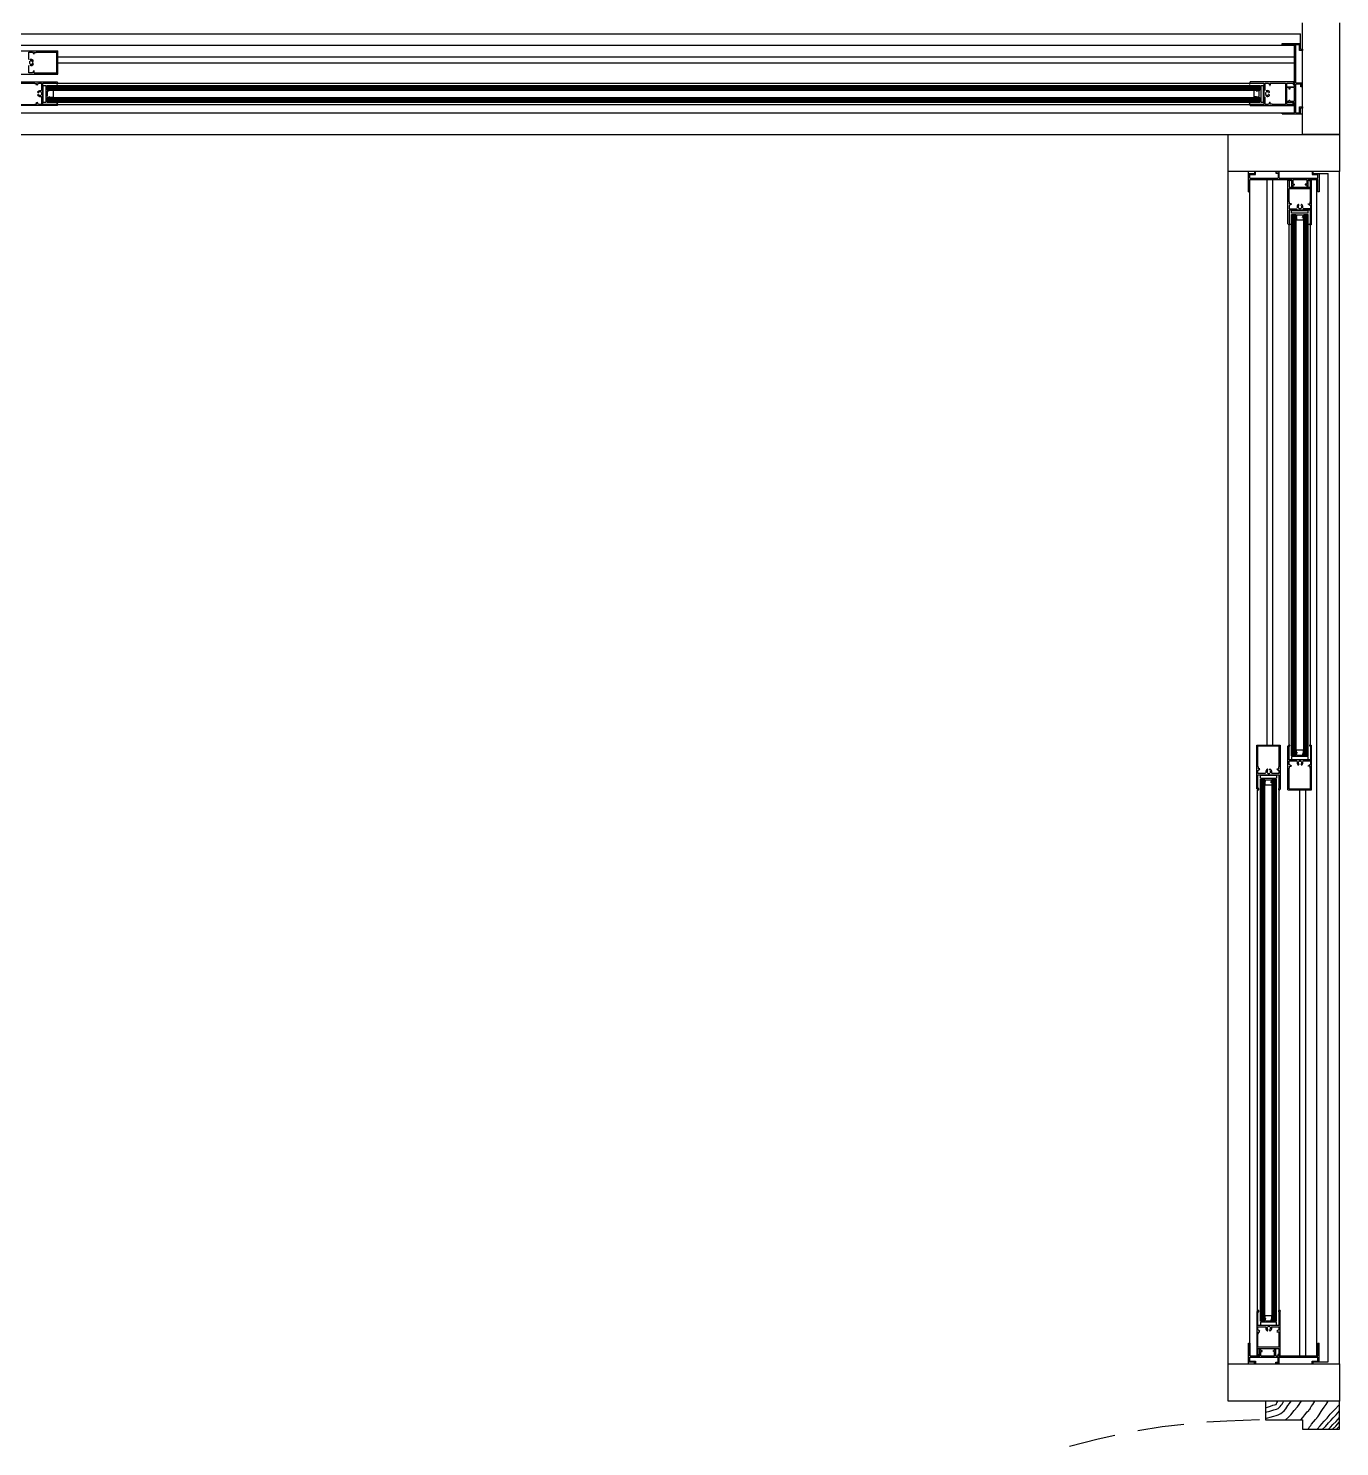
# Model space of a CAD drawing. Header units: millimetres. Extents: x 7649 to 34105, y 3983 to 25377.
# Drawn here: x 10171 to 11930, y 9414 to 11317 of the extents above; entities that cross this region are included whole.
import ezdxf

# ---------------------------------------------------------------- set-up
doc = ezdxf.new("R2010")
doc.units = ezdxf.units.MM

msp = doc.modelspace()

# ---------------------------------------------------------------- linework, layer by layer
at = {"layer": 'GEOMETRY', "color": 7}
for p, q in [((8483.95278, 11310.05556), (11878.02778, 11310.05556)), ((11878.02778, 11297.35556), (11878.02778, 11310.05556)), ((8492.41944, 11294.70972), (11870.09028, 11294.70972)), ((10151.35694, 11287.30139), (10210.62361, 11287.30139)), ((10210.62361, 11256.08056), (10210.62361, 11287.30139)), ((11853.15694, 11295.76806), (11853.15694, 11297.35556)), ((11853.15694, 11297.35556), (11878.02778, 11297.35556)), ((11870.09028, 11295.76806), (11853.15694, 11295.76806)), ((11870.09028, 11239.14722), (11870.09028, 11295.76806)), ((11871.67778, 11295.76806), (11876.44028, 11295.76806)), ((11871.67778, 11244.43889), (11871.67778, 11295.76806)), ((11876.44028, 11287.83056), (11876.44028, 11295.76806)), ((11880.67361, 11287.83056), (11876.44028, 11287.83056)), ((11878.02778, 11289.41806), (11878.02778, 11297.35556)), ((11878.02778, 11289.41806), (11880.67361, 11289.41806)), ((11880.67361, 11289.41806), (11880.67361, 11287.83056)), ((11880.67361, 11212.15972), (11880.67361, 11287.83056)), ((10171.99444, 11275.65972), (10171.99444, 11285.71389)), ((10171.99444, 11285.71389), (10176.75694, 11285.71389)), ((10172.52361, 11273.01389), (10173.05278, 11273.01389)), ((10172.52361, 11270.36806), (10173.05278, 11270.36806)), ((10172.64111, 11272.42965), (10172.52387, 11271.69097)), ((10172.52387, 11271.69097), (10172.64111, 11270.95229)), ((10172.99283, 11273.11001), (10172.64111, 11272.42965)), ((10172.64111, 11270.95229), (10172.99283, 11270.27194)), ((10173.05278, 11273.01389), (10173.05278, 11273.54306)), ((10173.69258, 11275.47049), (10173.30806, 11275.32486)), ((10174.16618, 11273.95472), (10173.48583, 11273.603)), ((10173.48583, 11269.77894), (10174.16618, 11269.42722)), ((10174.08902, 11275.57523), (10173.69258, 11275.47049)), ((10174.49418, 11275.6385), (10174.08902, 11275.57523)), ((10174.90486, 11274.07196), (10174.16618, 11273.95472)), ((10174.16618, 11269.42722), (10174.90486, 11269.30998)), ((10174.90486, 11275.65972), (10174.49418, 11275.6385)), ((10175.79373, 11275.55887), (10174.90486, 11275.65972)), ((10175.64354, 11273.95472), (10174.90486, 11274.07196)), ((10174.90486, 11269.30998), (10175.64354, 11269.42722)), ((10176.3239, 11273.603), (10175.64354, 11273.95472)), ((10175.64354, 11269.42722), (10176.3239, 11269.77894)), ((10175.69861, 11273.01389), (10175.69861, 11273.54306)), ((10176.62775, 11275.26608), (10175.79373, 11275.55887)), ((10175.85648, 11267.83798), (10177.03341, 11268.34108)), ((10176.45412, 11273.25263), (10176.70461, 11273.07978)), ((10176.57548, 11270.76031), (10176.45412, 11270.65848)), ((10176.71341, 11270.83521), (10176.57548, 11270.76031)), ((10177.37651, 11274.79597), (10176.62775, 11275.26608)), ((10176.70461, 11273.07978), (10176.9922, 11273.01466)), ((10176.86354, 11270.88143), (10176.71341, 11270.83521)), ((10176.75694, 11285.71389), (10178.34444, 11283.06806)), ((10177.02153, 11270.89722), (10176.86354, 11270.88143)), ((10176.9922, 11273.01466), (10177.28387, 11273.05846)), ((10177.2433, 11270.86563), (10177.02153, 11270.89722)), ((10177.03341, 11268.34108), (10178.00958, 11269.21877)), ((10177.44385, 11270.77552), (10177.2433, 11270.86563)), ((10177.28387, 11273.05846), (10177.54656, 11273.21233)), ((10178.00958, 11274.16318), (10177.37651, 11274.79597)), ((10177.61204, 11270.63387), (10177.44385, 11270.77552)), ((10177.54656, 11273.21233), (10177.7325, 11273.45419)), ((10177.73673, 11270.44764), (10177.61204, 11270.63387)), ((10177.78347, 11274.03132), (10177.64268, 11274.30166)), ((10177.64268, 11269.60945), (10177.75577, 11269.80218)), ((10177.7325, 11273.45419), (10177.81244, 11273.738)), ((10177.80444, 11270.23455), (10177.73673, 11270.44764)), ((10177.75577, 11269.80218), (10177.81024, 11270.01498)), ((10177.81244, 11273.738), (10177.78347, 11274.03132)), ((10177.81024, 11270.01498), (10177.80444, 11270.23455)), ((10178.34444, 11283.06806), (10178.87361, 11283.06806)), ((10178.87361, 11283.06806), (10178.87361, 11285.18472)), ((10178.87361, 11285.18472), (10181.51944, 11285.18472)), ((10181.51944, 11285.71389), (10209.56528, 11285.71389)), ((10181.51944, 11285.18472), (10181.51944, 11285.71389)), ((10209.56528, 11257.66806), (10209.56528, 11285.71389)), ((10210.62361, 11279.36389), (11870.09028, 11279.36389)), ((10210.62361, 11271.42639), (11870.09028, 11271.42639)), ((10151.35694, 11256.08056), (10210.62361, 11256.08056)), ((10171.99444, 11257.66806), (10171.99444, 11267.72222)), ((10176.75694, 11257.66806), (10171.99444, 11257.66806)), ((10173.30806, 11268.05708), (10174.58072, 11267.73485)), ((10174.58072, 11267.73485), (10175.85648, 11267.83798)), ((10178.34444, 11260.31389), (10176.75694, 11257.66806)), ((10178.87361, 11260.31389), (10178.34444, 11260.31389)), ((10178.87361, 11257.66806), (10178.87361, 11260.31389)), ((10178.87361, 11257.66806), (10181.51944, 11257.66806)), ((10181.51944, 11257.66806), (10209.56528, 11257.66806)), ((10150.82778, 11245.49722), (10209.56528, 11245.49722)), ((10151.88611, 11243.90972), (10179.93194, 11243.90972)), ((10179.93194, 11243.38056), (10179.93194, 11243.90972)), ((10179.93194, 11243.38056), (10182.04861, 11243.38056)), ((10182.04861, 11241.26389), (10182.04861, 11243.38056)), ((10183.10694, 11241.26389), (10184.69444, 11243.90972)), ((10183.69562, 11232.30476), (10183.64115, 11232.09197)), ((10183.64115, 11232.09197), (10183.64695, 11231.87239)), ((10183.64695, 11231.87239), (10183.71466, 11231.65931)), ((10183.80871, 11232.4975), (10183.69562, 11232.30476)), ((10183.71466, 11231.65931), (10183.83935, 11231.47308)), ((10183.83935, 11231.47308), (10184.00754, 11231.33142)), ((10184.94714, 11233.2367), (10183.97097, 11232.35901)), ((10184.00754, 11231.33142), (10184.20809, 11231.24131)), ((10184.20809, 11231.24131), (10184.42986, 11231.20972)), ((10184.42986, 11231.20972), (10184.58785, 11231.22552)), ((10184.58785, 11231.22552), (10184.73798, 11231.27173)), ((10184.69444, 11243.90972), (10188.92778, 11243.90972)), ((10185.22361, 11231.20972), (10184.69444, 11231.20972)), ((10184.73798, 11231.27173), (10184.87591, 11231.34663)), ((10184.87591, 11231.34663), (10184.99727, 11231.44847)), ((10186.12407, 11233.7398), (10184.94714, 11233.2367)), ((10186.33701, 11232.15056), (10185.65666, 11231.79883)), ((10187.39984, 11233.84293), (10186.12407, 11233.7398)), ((10187.07569, 11232.2678), (10186.33701, 11232.15056)), ((10187.81438, 11232.15056), (10187.07569, 11232.2678)), ((10188.6725, 11233.52069), (10187.39984, 11233.84293)), ((10188.49473, 11231.79883), (10187.81438, 11232.15056)), ((10188.92778, 11243.90972), (10188.92778, 11233.85556)), ((10189.33944, 11230.62549), (10188.98772, 11231.30584)), ((10189.45669, 11229.88681), (10189.33944, 11230.62549)), ((10190.51528, 11215.33472), (10190.51528, 11243.90972)), ((10190.51528, 11243.90972), (10209.03611, 11243.90972)), ((10191.04444, 11218.50972), (10191.04444, 11240.73472)), ((10191.04444, 11240.73472), (10195.27778, 11240.73472)), ((10195.27778, 11218.50972), (10195.27778, 11240.73472)), ((10196.33611, 11240.73472), (11823.52361, 11240.73472)), ((10196.33611, 11234.38472), (10196.33611, 11240.73472)), ((10196.33611, 11239.67639), (11823.52361, 11239.67639)), ((10196.33611, 11238.61806), (11823.52361, 11238.61806)), ((10196.33611, 11237.55972), (11823.52361, 11237.55972)), ((10196.33611, 11236.50139), (11823.52361, 11236.50139)), ((10196.33611, 11235.44306), (11823.52361, 11235.44306)), ((10196.33611, 11234.38472), (11823.52361, 11234.38472)), ((10196.86528, 11233.32639), (10200.56944, 11234.38472)), ((10196.86528, 11225.91806), (10196.86528, 11233.32639)), ((10200.56944, 11234.38472), (10204.27361, 11234.38472)), ((10204.27361, 11234.38472), (10204.27361, 11224.85972)), ((10209.03611, 11243.90972), (10209.03611, 11242.85139)), ((10209.03611, 11242.85139), (10210.62361, 11242.85139)), ((10210.13876, 11245.43482), (10209.82986, 11245.49722)), ((10210.39107, 11245.26468), (10210.13876, 11245.43482)), ((10210.56121, 11245.01237), (10210.39107, 11245.26468)), ((10210.62361, 11244.70347), (10210.56121, 11245.01237)), ((10210.62361, 11242.85139), (10210.62361, 11244.43889)), ((10210.62361, 11243.90972), (11809.23611, 11243.90972)), ((11809.23611, 11244.43889), (11809.23611, 11242.85139)), ((11809.23611, 11242.85139), (11810.29444, 11242.85139)), ((11809.82768, 11245.01237), (11809.76528, 11244.70347)), ((11809.99782, 11245.26468), (11809.82768, 11245.01237)), ((11810.25013, 11245.43482), (11809.99782, 11245.26468)), ((11810.55903, 11245.49722), (11810.25013, 11245.43482)), ((11869.03194, 11245.49722), (11810.29444, 11245.49722)), ((11810.29444, 11242.85139), (11810.29444, 11243.90972)), ((11810.29444, 11243.90972), (11828.81528, 11243.90972)), ((11815.58611, 11225.38889), (11815.58611, 11234.38472)), ((11815.58611, 11234.38472), (11818.76111, 11234.38472)), ((11818.76111, 11233.32639), (11822.46528, 11234.38472)), ((11822.46528, 11225.91806), (11822.46528, 11233.32639)), ((11823.52361, 11234.38472), (11823.52361, 11240.73472)), ((11824.58194, 11240.73472), (11824.58194, 11218.50972)), ((11824.58194, 11240.73472), (11828.28611, 11240.73472)), ((11828.28611, 11218.50972), (11828.28611, 11240.73472)), ((11828.81528, 11243.90972), (11828.81528, 11215.33472)), ((11830.40278, 11233.85556), (11830.40278, 11243.90972)), ((11830.40278, 11243.90972), (11835.16528, 11243.90972)), ((11830.93194, 11231.20972), (11831.46111, 11231.20972)), ((11831.04944, 11230.62549), (11830.9322, 11229.88681)), ((11831.40117, 11231.30584), (11831.04944, 11230.62549)), ((11832.10091, 11233.66632), (11831.71639, 11233.52069)), ((11832.57451, 11232.15056), (11831.89416, 11231.79883)), ((11832.49735, 11233.77107), (11832.10091, 11233.66632)), ((11832.90251, 11233.83434), (11832.49735, 11233.77107)), ((11833.31319, 11232.2678), (11832.57451, 11232.15056)), ((11833.31319, 11233.85556), (11832.90251, 11233.83434)), ((11834.20206, 11233.75471), (11833.31319, 11233.85556)), ((11834.05188, 11232.15056), (11833.31319, 11232.2678)), ((11834.73223, 11231.79883), (11834.05188, 11232.15056)), ((11835.03609, 11233.46191), (11834.20206, 11233.75471)), ((11834.86245, 11231.44847), (11835.11294, 11231.27561)), ((11835.78485, 11232.9918), (11835.03609, 11233.46191)), ((11835.11294, 11231.27561), (11835.40054, 11231.2105)), ((11835.16528, 11243.90972), (11836.75278, 11241.26389)), ((11835.40054, 11231.2105), (11835.6922, 11231.25429)), ((11835.6922, 11231.25429), (11835.95489, 11231.40816)), ((11836.41792, 11232.35901), (11835.78485, 11232.9918)), ((11835.95489, 11231.40816), (11836.14083, 11231.65002)), ((11836.1918, 11232.22715), (11836.05101, 11232.4975)), ((11836.14083, 11231.65002), (11836.22077, 11231.93384)), ((11836.22077, 11231.93384), (11836.1918, 11232.22715)), ((11836.75278, 11240.73472), (11837.28194, 11240.73472)), ((11839.92778, 11243.38056), (11837.28194, 11243.38056)), ((11837.28194, 11243.38056), (11837.28194, 11241.26389)), ((11839.92778, 11243.90972), (11857.91944, 11243.90972)), ((11839.92778, 11243.90972), (11839.92778, 11243.38056)), ((11857.91944, 11243.90972), (11857.91944, 11215.33472)), ((11859.50694, 11215.33472), (11859.50694, 11243.90972)), ((11859.50694, 11243.90972), (11867.97361, 11243.90972)), ((11860.03611, 11238.08889), (11860.03611, 11239.14722)), ((11860.03611, 11239.14722), (11870.09028, 11239.14722)), ((11862.68194, 11238.08889), (11860.03611, 11238.08889)), ((11862.68194, 11235.97222), (11862.68194, 11238.08889)), ((11863.74028, 11235.97222), (11862.68194, 11235.97222)), ((11870.09028, 11238.08889), (11863.74028, 11238.08889)), ((11863.74028, 11238.08889), (11863.74028, 11235.97222)), ((11867.97361, 11243.90972), (11867.97361, 11242.32222)), ((11867.97361, 11242.32222), (11869.03194, 11242.32222)), ((11869.03194, 11242.32222), (11869.03194, 11245.49722)), ((11870.09028, 11219.56806), (11870.09028, 11238.08889)), ((11871.67778, 11244.43889), (11880.14444, 11244.43889)), ((11871.67778, 11242.85139), (11878.55694, 11242.85139)), ((11871.67778, 11204.22222), (11871.67778, 11242.85139)), ((11878.55694, 11239.14722), (11878.55694, 11242.85139)), ((11880.14444, 11239.14722), (11878.55694, 11239.14722)), ((11880.14444, 11239.14722), (11880.14444, 11244.43889)), ((10209.56528, 11213.74722), (10150.82778, 11213.74722)), ((10151.88611, 11215.33472), (10179.93194, 11215.33472)), ((10179.93194, 11215.33472), (10179.93194, 11215.86389)), ((10179.93194, 11215.86389), (10182.04861, 11215.86389)), ((10182.04861, 11215.86389), (10182.04861, 11217.98056)), ((10184.69444, 11215.33472), (10183.10694, 11218.50972)), ((10183.71889, 11228.12359), (10183.63895, 11227.83977)), ((10183.63895, 11227.83977), (10183.66792, 11227.54646)), ((10183.66792, 11227.54646), (10183.80871, 11227.27611)), ((10183.90483, 11228.36545), (10183.71889, 11228.12359)), ((10184.16752, 11228.51932), (10183.90483, 11228.36545)), ((10183.97097, 11227.41461), (10184.60404, 11226.78181)), ((10184.45919, 11228.56311), (10184.16752, 11228.51932)), ((10184.74679, 11228.498), (10184.45919, 11228.56311)), ((10184.60404, 11226.78181), (10185.3528, 11226.3117)), ((10185.22361, 11228.03472), (10184.69444, 11228.03472)), ((10188.92778, 11215.33472), (10184.69444, 11215.33472)), ((10184.99727, 11228.32514), (10184.74679, 11228.498)), ((10185.3528, 11226.3117), (10186.18683, 11226.01891)), ((10185.65666, 11227.97478), (10186.33701, 11227.62306)), ((10186.18683, 11226.01891), (10187.07569, 11225.91806)), ((10186.33701, 11227.62306), (10187.07569, 11227.50581)), ((10187.07569, 11227.50581), (10187.81438, 11227.62306)), ((10187.07569, 11225.91806), (10187.48638, 11225.93927)), ((10187.48638, 11225.93927), (10187.89154, 11226.00255)), ((10187.81438, 11227.62306), (10188.49473, 11227.97478)), ((10187.89154, 11226.00255), (10188.28798, 11226.10729)), ((10188.28798, 11226.10729), (10188.6725, 11226.25292)), ((10188.92778, 11225.38889), (10188.92778, 11215.33472)), ((10188.98772, 11228.46777), (10189.33944, 11229.14812)), ((10189.33944, 11229.14812), (10189.45669, 11229.88681)), ((10209.03611, 11215.33472), (10190.51528, 11215.33472)), ((10191.04444, 11218.50972), (10195.27778, 11218.50972)), ((10196.33611, 11224.85972), (11823.52361, 11224.85972)), ((10196.33611, 11218.50972), (10196.33611, 11224.85972)), ((10196.33611, 11223.80139), (11823.52361, 11223.80139)), ((10196.33611, 11222.74306), (11823.52361, 11222.74306)), ((10196.33611, 11221.68472), (11823.52361, 11221.68472)), ((10196.33611, 11220.62639), (11823.52361, 11220.62639)), ((10196.33611, 11219.56806), (11823.52361, 11219.56806)), ((10196.33611, 11218.50972), (11823.52361, 11218.50972)), ((10196.86528, 11224.85972), (10200.56944, 11225.91806)), ((10204.27361, 11224.85972), (10200.56944, 11224.85972)), ((10210.62361, 11216.39306), (10209.03611, 11216.39306)), ((10209.03611, 11216.39306), (10209.03611, 11215.33472)), ((10209.82986, 11214.27639), (10210.13876, 11214.33879)), ((10210.13876, 11214.33879), (10210.39107, 11214.50893)), ((10210.39107, 11214.50893), (10210.56121, 11214.76124)), ((10210.56121, 11214.76124), (10210.62361, 11215.07014)), ((10210.62361, 11214.80556), (10210.62361, 11216.39306)), ((10210.62361, 11215.33472), (11809.23611, 11215.33472)), ((11810.29444, 11216.39306), (11809.23611, 11216.39306)), ((11809.23611, 11216.39306), (11809.23611, 11214.80556)), ((11809.76528, 11215.07014), (11809.82768, 11214.76124)), ((11809.82768, 11214.76124), (11809.99782, 11214.50893)), ((11809.99782, 11214.50893), (11810.25013, 11214.33879)), ((11810.25013, 11214.33879), (11810.55903, 11214.27639)), ((11810.29444, 11215.33472), (11810.29444, 11216.39306)), ((11828.81528, 11215.33472), (11810.29444, 11215.33472)), ((11810.29444, 11213.74722), (11869.03194, 11213.74722)), ((11818.76111, 11225.38889), (11815.58611, 11225.38889)), ((11818.76111, 11225.38889), (11822.46528, 11225.91806)), ((11823.52361, 11218.50972), (11823.52361, 11224.85972)), ((11824.58194, 11218.50972), (11828.28611, 11218.50972)), ((11830.40278, 11215.33472), (11830.40278, 11225.38889)), ((11835.16528, 11215.33472), (11830.40278, 11215.33472)), ((11830.93194, 11228.03472), (11831.46111, 11228.03472)), ((11830.9322, 11229.88681), (11831.04944, 11229.14812)), ((11831.04944, 11229.14812), (11831.40117, 11228.46777)), ((11831.71639, 11226.25292), (11832.98905, 11225.93068)), ((11831.89416, 11227.97478), (11832.57451, 11227.62306)), ((11832.57451, 11227.62306), (11833.31319, 11227.50581)), ((11832.98905, 11225.93068), (11834.26482, 11226.03381)), ((11833.31319, 11227.50581), (11834.05188, 11227.62306)), ((11834.05188, 11227.62306), (11834.73223, 11227.97478)), ((11834.26482, 11226.03381), (11835.44175, 11226.53692)), ((11834.98381, 11228.42698), (11834.86245, 11228.32514)), ((11835.12174, 11228.50188), (11834.98381, 11228.42698)), ((11835.27188, 11228.5481), (11835.12174, 11228.50188)), ((11836.75278, 11218.50972), (11835.16528, 11215.33472)), ((11835.42986, 11228.56389), (11835.27188, 11228.5481)), ((11835.65163, 11228.5323), (11835.42986, 11228.56389)), ((11835.44175, 11226.53692), (11836.41792, 11227.41461)), ((11835.85219, 11228.44219), (11835.65163, 11228.5323)), ((11836.02038, 11228.30053), (11835.85219, 11228.44219)), ((11836.14506, 11228.1143), (11836.02038, 11228.30053)), ((11836.05101, 11227.27611), (11836.1641, 11227.46885)), ((11836.21277, 11227.90122), (11836.14506, 11228.1143)), ((11836.1641, 11227.46885), (11836.21857, 11227.68164)), ((11836.21857, 11227.68164), (11836.21277, 11227.90122)), ((11836.75278, 11218.50972), (11837.28194, 11218.50972)), ((11837.28194, 11215.86389), (11837.28194, 11217.98056)), ((11839.92778, 11215.86389), (11837.28194, 11215.86389)), ((11839.92778, 11215.33472), (11839.92778, 11215.86389)), ((11857.91944, 11215.33472), (11839.92778, 11215.33472)), ((11859.50694, 11215.33472), (11867.97361, 11215.33472)), ((11860.03611, 11219.56806), (11862.68194, 11219.56806)), ((11860.03611, 11217.98056), (11860.03611, 11219.56806)), ((11860.03611, 11217.98056), (11870.09028, 11217.98056)), ((11862.68194, 11219.56806), (11862.68194, 11221.15556)), ((11862.68194, 11221.15556), (11863.74028, 11221.15556)), ((11863.74028, 11219.56806), (11863.74028, 11221.15556)), ((11863.74028, 11219.56806), (11870.09028, 11219.56806)), ((11867.97361, 11215.33472), (11867.97361, 11216.92222)), ((11867.97361, 11216.92222), (11869.03194, 11216.92222)), ((11869.03194, 11213.74722), (11869.03194, 11216.92222)), ((11870.09028, 11204.22222), (11870.09028, 11217.98056)), ((11876.44028, 11204.22222), (11876.44028, 11212.15972)), ((11876.44028, 11212.15972), (11880.67361, 11212.15972)), ((11880.67361, 11212.15972), (11880.67361, 11210.57222)), ((8492.41944, 11204.22222), (11870.09028, 11204.22222)), ((11853.15694, 11204.22222), (11870.09028, 11204.22222)), ((11853.15694, 11202.63472), (11853.15694, 11204.22222)), ((11853.15694, 11202.63472), (11878.02778, 11202.63472)), ((11871.67778, 11204.22222), (11876.44028, 11204.22222)), ((11880.67361, 11210.57222), (11878.02778, 11210.57222)), ((11878.02778, 11202.63472), (11878.02778, 11210.57222)), ((11878.02778, 11202.63472), (11880.67361, 11202.63472)), ((8481.83611, 11175.11806), (11880.67361, 11175.11806)), ((11780.66111, 9525.17639), (11780.66111, 11125.37639)), ((11808.17778, 11122.73056), (11808.17778, 11125.37639)), ((11808.17778, 11122.73056), (11816.11528, 11122.73056)), ((11808.17778, 11097.85972), (11808.17778, 11122.73056)), ((11809.76528, 11121.14306), (11817.70278, 11121.14306)), ((11809.76528, 11116.38056), (11809.76528, 11121.14306)), ((11809.76528, 11116.38056), (11847.86528, 11116.38056)), ((11817.70278, 11125.37639), (11816.11528, 11125.37639)), ((11816.11528, 11125.37639), (11816.11528, 11122.73056)), ((11817.70278, 11121.14306), (11817.70278, 11125.37639)), ((11849.45278, 11124.84722), (11844.69028, 11124.84722)), ((11844.69028, 11124.84722), (11844.69028, 11123.25972)), ((11844.69028, 11123.25972), (11847.86528, 11123.25972)), ((11847.86528, 11123.25972), (11847.86528, 11116.38056)), ((11849.45278, 11116.38056), (11849.45278, 11124.84722)), ((11849.45278, 11116.38056), (11901.31111, 11116.38056)), ((11894.96111, 11125.37639), (11893.37361, 11125.37639)), ((11893.37361, 11125.37639), (11893.37361, 11121.14306)), ((11893.37361, 11121.14306), (11901.31111, 11121.14306)), ((11894.96111, 11122.73056), (11894.96111, 11125.37639)), ((11894.96111, 11122.73056), (11902.89861, 11122.73056)), ((11901.31111, 11116.38056), (11901.31111, 11121.14306)), ((11902.89861, 11122.73056), (11902.89861, 11097.85972)), ((11902.89861, 11122.73056), (11915.06944, 11122.73056)), ((11915.06944, 9527.82222), (11915.06944, 11122.73056)), ((11930.41528, 9525.17639), (11930.41528, 11125.37639)), ((11808.17778, 11097.85972), (11809.76528, 11097.85972)), ((11809.76528, 11097.85972), (11809.76528, 11114.79306)), ((11809.76528, 11114.79306), (11866.38611, 11114.79306)), ((11809.76528, 9535.75972), (11809.76528, 11114.79306)), ((11833.04861, 10355.43889), (11833.04861, 11114.79306)), ((11840.98611, 10355.43889), (11840.98611, 11114.79306)), ((11861.09444, 11113.73472), (11864.26944, 11113.73472)), ((11861.09444, 11054.46806), (11861.09444, 11113.73472)), ((11864.26944, 11112.67639), (11862.68194, 11112.67639)), ((11862.68194, 11112.67639), (11862.68194, 11104.20972)), ((11862.68194, 11104.20972), (11891.25694, 11104.20972)), ((11862.68194, 11084.63056), (11862.68194, 11102.62222)), ((11862.68194, 11102.62222), (11891.25694, 11102.62222)), ((11864.26944, 11113.73472), (11864.26944, 11112.67639)), ((11866.38611, 11104.73889), (11866.38611, 11114.79306)), ((11866.38611, 11104.73889), (11867.97361, 11104.73889)), ((11867.97361, 11114.79306), (11886.49444, 11114.79306)), ((11867.97361, 11108.44306), (11867.97361, 11114.79306)), ((11867.97361, 11108.44306), (11870.09028, 11108.44306)), ((11867.97361, 11107.38472), (11870.09028, 11107.38472)), ((11867.97361, 11104.73889), (11867.97361, 11107.38472)), ((11870.09028, 11107.38472), (11870.09028, 11108.44306)), ((11886.49444, 11108.44306), (11884.37778, 11108.44306)), ((11884.37778, 11108.44306), (11884.37778, 11107.38472)), ((11884.37778, 11107.38472), (11886.49444, 11107.38472)), ((11886.49444, 11114.79306), (11886.49444, 11108.44306)), ((11886.49444, 11107.38472), (11886.49444, 11104.73889)), ((11886.49444, 11104.73889), (11888.08194, 11104.73889)), ((11888.08194, 11114.79306), (11901.31111, 11114.79306)), ((11888.08194, 11104.73889), (11888.08194, 11114.79306)), ((11889.66944, 11112.67639), (11889.66944, 11113.73472)), ((11889.66944, 11113.73472), (11892.84444, 11113.73472)), ((11891.25694, 11112.67639), (11889.66944, 11112.67639)), ((11891.25694, 11104.20972), (11891.25694, 11112.67639)), ((11891.25694, 11084.63056), (11891.25694, 11102.62222)), ((11892.84444, 11054.46806), (11892.84444, 11113.73472)), ((11899.72361, 9535.75972), (11899.72361, 11114.79306)), ((11901.31111, 11097.85972), (11901.31111, 11114.79306)), ((11902.89861, 11097.85972), (11901.31111, 11097.85972)), ((11863.21111, 11084.63056), (11862.68194, 11084.63056)), ((11865.85694, 11081.45556), (11862.68194, 11079.86806)), ((11862.68194, 11079.86806), (11862.68194, 11075.10556)), ((11863.21111, 11081.98472), (11863.21111, 11084.63056)), ((11865.32778, 11081.98472), (11863.21111, 11081.98472)), ((11865.85694, 11081.45556), (11865.85694, 11081.98472)), ((11873.38105, 11078.96756), (11873.27818, 11077.69188)), ((11873.88391, 11080.14446), (11873.38105, 11078.96756)), ((11874.76155, 11081.12046), (11873.88391, 11080.14446)), ((11874.81595, 11080.86697), (11874.62287, 11080.75354)), ((11875.02887, 11080.92144), (11874.81595, 11080.86697)), ((11874.97007, 11078.75467), (11874.85278, 11078.01597)), ((11874.85278, 11078.01597), (11874.97007, 11077.27727)), ((11875.32193, 11079.43521), (11874.97007, 11078.75467)), ((11875.24856, 11080.9155), (11875.02887, 11080.92144)), ((11875.46199, 11080.84767), (11875.24856, 11080.9155)), ((11875.648, 11080.72298), (11875.46199, 11080.84767)), ((11875.78952, 11080.55483), (11875.648, 11080.72298)), ((11875.67202, 11079.56485), (11875.77388, 11079.68652)), ((11875.77388, 11079.68652), (11875.8489, 11079.8246)), ((11875.87955, 11080.35434), (11875.78952, 11080.55483)), ((11875.8489, 11079.8246), (11875.89525, 11079.97475)), ((11875.91111, 11080.13264), (11875.87955, 11080.35434)), ((11875.89525, 11079.97475), (11875.91111, 11080.13264)), ((11878.60135, 11080.39492), (11878.55749, 11080.10329)), ((11878.55749, 11080.10329), (11878.62278, 11079.8157)), ((11878.75559, 11080.65789), (11878.60135, 11080.39492)), ((11878.62278, 11079.8157), (11878.79603, 11079.56485)), ((11878.99736, 11080.8436), (11878.75559, 11080.65789)), ((11879.28129, 11080.92335), (11878.99736, 11080.8436)), ((11879.49799, 11078.75467), (11879.14612, 11079.43521)), ((11879.57476, 11080.89428), (11879.28129, 11080.92335)), ((11879.61528, 11078.01597), (11879.49799, 11078.75467)), ((11879.49799, 11077.27727), (11879.61528, 11078.01597)), ((11879.84519, 11080.75354), (11879.57476, 11080.89428)), ((11880.33917, 11080.48768), (11879.70651, 11081.12046)), ((11880.80919, 11079.7391), (11880.33917, 11080.48768)), ((11881.10194, 11078.90507), (11880.80919, 11079.7391)), ((11881.20278, 11078.01597), (11881.10194, 11078.90507)), ((11881.18149, 11077.60541), (11881.20278, 11078.01597)), ((11888.08194, 11081.45556), (11888.08194, 11081.98472)), ((11888.61111, 11081.98472), (11890.72778, 11081.98472)), ((11888.61111, 11081.45556), (11891.25694, 11079.86806)), ((11890.72778, 11081.98472), (11890.72778, 11084.63056)), ((11890.72778, 11084.63056), (11891.25694, 11084.63056)), ((11891.25694, 11079.86806), (11891.25694, 11075.10556)), ((11862.68194, 11075.10556), (11873.26528, 11075.10556)), ((11891.25694, 11073.51806), (11862.68194, 11073.51806)), ((11862.68194, 11073.51806), (11862.68194, 11054.99722)), ((11865.85694, 11069.28472), (11865.85694, 11072.98889)), ((11865.85694, 11072.98889), (11888.08194, 11072.98889)), ((11888.08194, 11069.28472), (11865.85694, 11069.28472)), ((11865.85694, 11067.69722), (11872.20694, 11067.69722)), ((11865.85694, 10341.15139), (11865.85694, 11067.69722)), ((11866.91528, 10341.15139), (11866.91528, 11067.69722)), ((11867.97361, 10341.15139), (11867.97361, 11067.69722)), ((11869.03194, 10341.15139), (11869.03194, 11067.69722)), ((11870.09028, 10341.15139), (11870.09028, 11067.69722)), ((11871.14861, 10341.15139), (11871.14861, 11067.69722)), ((11872.20694, 10341.15139), (11872.20694, 11067.69722)), ((11872.73611, 11063.46389), (11873.26528, 11067.16806)), ((11872.73611, 11063.46389), (11872.73611, 11060.28889)), ((11872.73611, 11060.28889), (11881.73194, 11060.28889)), ((11873.26528, 11067.16806), (11880.67361, 11067.16806)), ((11873.27818, 11077.69188), (11873.60054, 11076.41951)), ((11874.97007, 11077.27727), (11875.32193, 11076.59673)), ((11875.81479, 11076.10388), (11876.49533, 11075.75201)), ((11875.91111, 11075.63472), (11875.91111, 11076.16389)), ((11876.49533, 11075.75201), (11877.23403, 11075.63472)), ((11877.23403, 11075.63472), (11877.97273, 11075.75201)), ((11877.97273, 11075.75201), (11878.65327, 11076.10388)), ((11878.55694, 11076.16389), (11878.55694, 11075.63472)), ((11879.14612, 11076.59673), (11879.49799, 11077.27727)), ((11880.67361, 11063.46389), (11881.73194, 11067.16806)), ((11880.86752, 11076.41951), (11881.01318, 11076.80395)), ((11881.01318, 11076.80395), (11881.11806, 11077.20033)), ((11881.11806, 11077.20033), (11881.18149, 11077.60541)), ((11891.25694, 11075.10556), (11881.20278, 11075.10556)), ((11881.73194, 11060.28889), (11881.73194, 11063.46389)), ((11882.26111, 11067.69722), (11888.08194, 11067.69722)), ((11882.26111, 10341.15139), (11882.26111, 11067.69722)), ((11882.79028, 10341.15139), (11882.79028, 11067.69722)), ((11883.84861, 10341.15139), (11883.84861, 11067.69722)), ((11884.90694, 10341.15139), (11884.90694, 11067.69722)), ((11885.96528, 10341.15139), (11885.96528, 11067.69722)), ((11887.02361, 10341.15139), (11887.02361, 11067.69722)), ((11888.08194, 11069.28472), (11888.08194, 11072.98889)), ((11888.08194, 10341.15139), (11888.08194, 11067.69722)), ((11891.25694, 11054.99722), (11891.25694, 11073.51806)), ((11861.62361, 11054.73264), (11861.68599, 11054.42367)), ((11861.68599, 11054.42367), (11861.85609, 11054.17137)), ((11861.85609, 11054.17137), (11862.1084, 11054.00127)), ((11862.1084, 11054.00127), (11862.41736, 11053.93889)), ((11863.74028, 11053.93889), (11862.15278, 11053.93889)), ((11862.68194, 11054.99722), (11863.74028, 11054.99722)), ((11862.68194, 10355.43889), (11862.68194, 11053.93889)), ((11863.74028, 11054.99722), (11863.74028, 11053.93889)), ((11890.19861, 11053.93889), (11890.19861, 11054.99722)), ((11890.19861, 11054.99722), (11891.25694, 11054.99722)), ((11891.78611, 11053.93889), (11890.19861, 11053.93889)), ((11891.25694, 10355.43889), (11891.25694, 11053.93889)), ((11892.05069, 11053.93889), (11892.35966, 11054.00127)), ((11892.35966, 11054.00127), (11892.61196, 11054.17137)), ((11892.61196, 11054.17137), (11892.78207, 11054.42367)), ((11892.78207, 11054.42367), (11892.84444, 11054.73264)), ((11819.29028, 10296.70139), (11819.29028, 10355.43889)), ((11819.29028, 10355.43889), (11850.51111, 10355.43889)), ((11850.51111, 10355.43889), (11850.51111, 10296.70139)), ((11861.68599, 10354.9541), (11861.62361, 10354.64514)), ((11861.85609, 10355.20641), (11861.68599, 10354.9541)), ((11862.1084, 10355.37651), (11861.85609, 10355.20641)), ((11862.41736, 10355.43889), (11862.1084, 10355.37651)), ((11863.74028, 10355.43889), (11862.15278, 10355.43889)), ((11863.74028, 10354.38056), (11863.74028, 10355.43889)), ((11891.78611, 10355.43889), (11890.19861, 10355.43889)), ((11890.19861, 10355.43889), (11890.19861, 10354.38056)), ((11892.35966, 10355.37651), (11892.05069, 10355.43889)), ((11892.61196, 10355.20641), (11892.35966, 10355.37651)), ((11892.78207, 10354.9541), (11892.61196, 10355.20641)), ((11892.84444, 10354.64514), (11892.78207, 10354.9541)), ((11820.87778, 10354.38056), (11848.92361, 10354.38056)), ((11820.87778, 10326.33472), (11820.87778, 10354.38056)), ((11848.92361, 10354.38056), (11848.92361, 10326.33472)), ((11861.09444, 10295.64306), (11861.09444, 10354.38056)), ((11862.68194, 10335.85972), (11862.68194, 10354.38056)), ((11862.68194, 10354.38056), (11863.74028, 10354.38056)), ((11891.25694, 10335.85972), (11862.68194, 10335.85972)), ((11865.85694, 10341.15139), (11872.20694, 10341.15139)), ((11888.08194, 10340.09306), (11865.85694, 10340.09306)), ((11865.85694, 10340.09306), (11865.85694, 10336.38889)), ((11865.85694, 10336.38889), (11888.08194, 10336.38889)), ((11872.73611, 10345.91389), (11872.73611, 10349.08889)), ((11872.73611, 10349.08889), (11881.73194, 10349.08889)), ((11872.73611, 10342.20972), (11873.26528, 10345.91389)), ((11873.26528, 10342.20972), (11880.67361, 10342.20972)), ((11880.67361, 10342.20972), (11881.73194, 10345.91389)), ((11881.73194, 10345.91389), (11881.73194, 10349.08889)), ((11882.26111, 10341.15139), (11888.08194, 10341.15139)), ((11888.08194, 10336.38889), (11888.08194, 10340.09306)), ((11890.19861, 10354.38056), (11891.25694, 10354.38056)), ((11891.25694, 10354.38056), (11891.25694, 10335.85972)), ((11892.84444, 10295.64306), (11892.84444, 10354.38056)), ((11820.87778, 10326.33472), (11821.40694, 10326.33472)), ((11820.87778, 10321.57222), (11823.52361, 10323.15972)), ((11820.87778, 10317.33889), (11820.87778, 10321.57222)), ((11830.93194, 10317.33889), (11820.87778, 10317.33889)), ((11821.40694, 10323.68889), (11821.40694, 10326.33472)), ((11823.52361, 10323.68889), (11821.40694, 10323.68889)), ((11831.56195, 10320.60924), (11831.46111, 10319.72014)), ((11831.46111, 10319.72014), (11831.4824, 10319.30958)), ((11831.4824, 10319.30958), (11831.54583, 10318.90449)), ((11831.54583, 10318.90449), (11831.65071, 10318.50812)), ((11831.85469, 10321.44326), (11831.56195, 10320.60924)), ((11831.65071, 10318.50812), (11831.79637, 10318.12367)), ((11832.32472, 10322.19185), (11831.85469, 10321.44326)), ((11832.95738, 10322.82462), (11832.32472, 10322.19185)), ((11833.08913, 10323.12762), (11832.8187, 10322.98687)), ((11833.57778, 10321.04306), (11833.04861, 10321.04306)), ((11833.1659, 10320.45884), (11833.04861, 10319.72014)), ((11833.04861, 10319.72014), (11833.1659, 10318.98144)), ((11833.04861, 10318.39722), (11833.57778, 10318.39722)), ((11833.3826, 10323.15668), (11833.08913, 10323.12762)), ((11833.51776, 10321.13938), (11833.1659, 10320.45884)), ((11833.1659, 10318.98144), (11833.51776, 10318.3009)), ((11833.66653, 10323.07693), (11833.3826, 10323.15668)), ((11833.9083, 10322.89122), (11833.66653, 10323.07693)), ((11833.86786, 10321.79818), (11834.04111, 10322.04903)), ((11834.06254, 10322.62826), (11833.9083, 10322.89122)), ((11834.01062, 10317.80804), (11834.69116, 10317.45618)), ((11834.04111, 10322.04903), (11834.1064, 10322.33662)), ((11834.1064, 10322.33662), (11834.06254, 10322.62826)), ((11834.69116, 10317.45618), (11835.42986, 10317.33889)), ((11835.42986, 10317.33889), (11836.16856, 10317.45618)), ((11836.16856, 10317.45618), (11836.8491, 10317.80804)), ((11836.25517, 10322.58768), (11836.22361, 10322.36597)), ((11836.22361, 10322.36597), (11836.23947, 10322.20809)), ((11836.23947, 10322.20809), (11836.28582, 10322.05793)), ((11836.34521, 10322.78816), (11836.25517, 10322.58768)), ((11836.28582, 10322.05793), (11836.36084, 10321.91985)), ((11836.48672, 10322.95631), (11836.34521, 10322.78816)), ((11836.36084, 10321.91985), (11836.4627, 10321.79818)), ((11836.67274, 10323.081), (11836.48672, 10322.95631)), ((11836.88616, 10323.14883), (11836.67274, 10323.081)), ((11837.10585, 10323.15477), (11836.88616, 10323.14883)), ((11837.31877, 10323.1003), (11837.10585, 10323.15477)), ((11837.51186, 10322.98687), (11837.31877, 10323.1003)), ((11837.69382, 10320.45884), (11837.34196, 10321.13938)), ((11837.34196, 10318.3009), (11837.69382, 10318.98144)), ((11837.81111, 10319.72014), (11837.69382, 10320.45884)), ((11837.69382, 10318.98144), (11837.81111, 10319.72014)), ((11838.77998, 10321.84862), (11837.90234, 10322.82462)), ((11839.28284, 10320.67173), (11838.77998, 10321.84862)), ((11848.92361, 10317.33889), (11838.86944, 10317.33889)), ((11839.06335, 10318.12367), (11839.3857, 10319.39604)), ((11839.3857, 10319.39604), (11839.28284, 10320.67173)), ((11846.27778, 10323.68889), (11848.92361, 10323.68889)), ((11846.27778, 10323.15972), (11848.92361, 10321.57222)), ((11848.92361, 10323.68889), (11848.92361, 10326.33472)), ((11848.92361, 10321.57222), (11848.92361, 10317.33889)), ((11862.68194, 10329.50972), (11862.68194, 10334.27222)), ((11862.68194, 10334.27222), (11873.26528, 10334.27222)), ((11865.85694, 10327.92222), (11862.68194, 10329.50972)), ((11862.68194, 10296.70139), (11862.68194, 10324.74722)), ((11862.68194, 10324.74722), (11863.21111, 10324.74722)), ((11863.21111, 10327.39306), (11865.32778, 10327.39306)), ((11863.21111, 10324.74722), (11863.21111, 10327.39306)), ((11865.85694, 10327.39306), (11865.85694, 10327.92222)), ((11873.60054, 10333.48744), (11873.27818, 10332.21507)), ((11873.27818, 10332.21507), (11873.38105, 10330.93938)), ((11873.38105, 10330.93938), (11873.88391, 10329.76249)), ((11873.88391, 10329.76249), (11874.76155, 10328.78649)), ((11874.62287, 10329.15341), (11874.81595, 10329.03998)), ((11874.81595, 10329.03998), (11875.02887, 10328.9855)), ((11874.97007, 10332.62967), (11874.85278, 10331.89097)), ((11874.85278, 10331.89097), (11874.97007, 10331.15227)), ((11875.32193, 10333.31021), (11874.97007, 10332.62967)), ((11874.97007, 10331.15227), (11875.32193, 10330.47173)), ((11875.02887, 10328.9855), (11875.24856, 10328.99145)), ((11875.24856, 10328.99145), (11875.46199, 10329.05927)), ((11875.46199, 10329.05927), (11875.648, 10329.18396)), ((11875.648, 10329.18396), (11875.78952, 10329.35211)), ((11875.77388, 10330.22043), (11875.67202, 10330.3421)), ((11875.8489, 10330.08234), (11875.77388, 10330.22043)), ((11875.78952, 10329.35211), (11875.87955, 10329.5526)), ((11876.49533, 10334.15493), (11875.81479, 10333.80307)), ((11875.89525, 10329.93219), (11875.8489, 10330.08234)), ((11875.87955, 10329.5526), (11875.91111, 10329.77431)), ((11875.91111, 10329.77431), (11875.89525, 10329.93219)), ((11875.91111, 10333.21389), (11875.91111, 10333.74306)), ((11877.23403, 10334.27222), (11876.49533, 10334.15493)), ((11877.97273, 10334.15493), (11877.23403, 10334.27222)), ((11878.65327, 10333.80307), (11877.97273, 10334.15493)), ((11878.55694, 10333.74306), (11878.55694, 10333.21389)), ((11878.62278, 10330.09125), (11878.55749, 10329.80365)), ((11878.55749, 10329.80365), (11878.60135, 10329.51202)), ((11878.60135, 10329.51202), (11878.75559, 10329.24905)), ((11878.79603, 10330.3421), (11878.62278, 10330.09125)), ((11878.75559, 10329.24905), (11878.99736, 10329.06335)), ((11878.99736, 10329.06335), (11879.28129, 10328.98359)), ((11879.49799, 10332.62967), (11879.14612, 10333.31021)), ((11879.14612, 10330.47173), (11879.49799, 10331.15227)), ((11879.28129, 10328.98359), (11879.57476, 10329.01266)), ((11879.61528, 10331.89097), (11879.49799, 10332.62967)), ((11879.49799, 10331.15227), (11879.61528, 10331.89097)), ((11879.57476, 10329.01266), (11879.84519, 10329.15341)), ((11879.70651, 10328.78649), (11880.33917, 10329.41926)), ((11880.33917, 10329.41926), (11880.80919, 10330.16785)), ((11880.80919, 10330.16785), (11881.10194, 10331.00187)), ((11881.01318, 10333.10299), (11880.86752, 10333.48744)), ((11881.11806, 10332.70662), (11881.01318, 10333.10299)), ((11881.10194, 10331.00187), (11881.20278, 10331.89097)), ((11881.18149, 10332.30153), (11881.11806, 10332.70662)), ((11881.20278, 10331.89097), (11881.18149, 10332.30153)), ((11881.20278, 10334.27222), (11891.25694, 10334.27222)), ((11888.08194, 10327.39306), (11888.08194, 10327.92222)), ((11891.25694, 10329.50972), (11888.61111, 10327.92222)), ((11890.72778, 10327.39306), (11888.61111, 10327.39306)), ((11890.72778, 10324.74722), (11890.72778, 10327.39306)), ((11890.72778, 10324.74722), (11891.25694, 10324.74722)), ((11891.25694, 10334.27222), (11891.25694, 10329.50972)), ((11891.25694, 10296.70139), (11891.25694, 10324.74722)), ((11820.87778, 10297.23056), (11820.87778, 10315.75139)), ((11820.87778, 10315.75139), (11848.92361, 10315.75139)), ((11824.05278, 10315.22222), (11845.74861, 10315.22222)), ((11824.05278, 10310.98889), (11824.05278, 10315.22222)), ((11824.05278, 10310.98889), (11845.74861, 10310.98889)), ((11824.05278, 9582.32639), (11824.05278, 10309.93056)), ((11824.05278, 10309.93056), (11829.87361, 10309.93056)), ((11825.11111, 9582.32639), (11825.11111, 10309.93056)), ((11826.16944, 9582.32639), (11826.16944, 10309.93056)), ((11827.22778, 9582.32639), (11827.22778, 10309.93056)), ((11827.75694, 9582.32639), (11827.75694, 10309.93056)), ((11828.81528, 9582.32639), (11828.81528, 10309.93056)), ((11829.87361, 9582.32639), (11829.87361, 10309.93056)), ((11830.40278, 10305.16806), (11831.46111, 10308.87222)), ((11830.40278, 10301.99306), (11830.40278, 10305.16806)), ((11839.39861, 10301.99306), (11830.40278, 10301.99306)), ((11831.46111, 10308.87222), (11838.34028, 10308.87222)), ((11838.34028, 10305.16806), (11839.39861, 10308.87222)), ((11839.39861, 10305.16806), (11839.39861, 10301.99306)), ((11839.92778, 9582.32639), (11839.92778, 10309.93056)), ((11839.92778, 10309.93056), (11845.74861, 10309.93056)), ((11840.98611, 9582.32639), (11840.98611, 10309.93056)), ((11842.04444, 9582.32639), (11842.04444, 10309.93056)), ((11843.10278, 9582.32639), (11843.10278, 10309.93056)), ((11844.16111, 9582.32639), (11844.16111, 10309.93056)), ((11845.21944, 9582.32639), (11845.21944, 10309.93056)), ((11845.74861, 10315.22222), (11845.74861, 10310.98889)), ((11845.74861, 9582.32639), (11845.74861, 10309.93056)), ((11848.92361, 10315.75139), (11848.92361, 10297.23056)), ((11819.81944, 10296.96597), (11819.88182, 10296.65701)), ((11819.88182, 10296.65701), (11820.05193, 10296.40471)), ((11820.05193, 10296.40471), (11820.30423, 10296.2346)), ((11820.30423, 10296.2346), (11820.61319, 10296.17222)), ((11820.34861, 10295.64306), (11821.93611, 10295.64306)), ((11820.34861, 9596.61389), (11820.34861, 10295.64306)), ((11821.93611, 10297.23056), (11820.87778, 10297.23056)), ((11821.93611, 10295.64306), (11821.93611, 10297.23056)), ((11848.92361, 10297.23056), (11848.39444, 10297.23056)), ((11848.39444, 10297.23056), (11848.39444, 10295.64306)), ((11848.39444, 10295.64306), (11849.98194, 10295.64306)), ((11849.45278, 9596.61389), (11849.45278, 10295.64306)), ((11850.24653, 10296.17222), (11850.55549, 10296.2346)), ((11850.55549, 10296.2346), (11850.80779, 10296.40471)), ((11850.80779, 10296.40471), (11850.9779, 10296.65701)), ((11850.9779, 10296.65701), (11851.04028, 10296.96597)), ((11861.09444, 10295.64306), (11892.84444, 10295.64306)), ((11862.68194, 10296.70139), (11891.25694, 10296.70139)), ((11876.96944, 9535.75972), (11876.96944, 10295.64306)), ((11884.90694, 9535.75972), (11884.90694, 10295.64306)), ((11819.29028, 9595.55556), (11819.29028, 9536.81806)), ((11819.88182, 9596.1291), (11819.81944, 9595.82014)), ((11820.05193, 9596.38141), (11819.88182, 9596.1291)), ((11820.30423, 9596.55151), (11820.05193, 9596.38141)), ((11820.61319, 9596.61389), (11820.30423, 9596.55151)), ((11821.93611, 9596.61389), (11820.34861, 9596.61389)), ((11820.87778, 9576.50556), (11820.87778, 9595.02639)), ((11820.87778, 9595.02639), (11821.93611, 9595.02639)), ((11821.93611, 9595.02639), (11821.93611, 9596.61389)), ((11849.98194, 9596.61389), (11848.39444, 9596.61389)), ((11848.39444, 9596.61389), (11848.39444, 9595.02639)), ((11848.39444, 9595.02639), (11848.92361, 9595.02639)), ((11848.92361, 9595.02639), (11848.92361, 9576.50556)), ((11850.55549, 9596.55151), (11850.24653, 9596.61389)), ((11850.51111, 9536.81806), (11850.51111, 9595.55556)), ((11850.80779, 9596.38141), (11850.55549, 9596.55151)), ((11850.9779, 9596.1291), (11850.80779, 9596.38141)), ((11851.04028, 9595.82014), (11850.9779, 9596.1291)), ((11848.92361, 9576.50556), (11820.87778, 9576.50556)), ((11820.87778, 9570.68472), (11820.87778, 9574.91806)), ((11820.87778, 9574.91806), (11830.93194, 9574.91806)), ((11824.05278, 9582.32639), (11829.87361, 9582.32639)), ((11845.74861, 9581.26806), (11824.05278, 9581.26806)), ((11824.05278, 9581.26806), (11824.05278, 9577.03472)), ((11824.05278, 9577.03472), (11845.74861, 9577.03472)), ((11830.40278, 9586.55972), (11830.40278, 9590.26389)), ((11830.40278, 9590.26389), (11839.39861, 9590.26389)), ((11830.40278, 9582.85556), (11831.46111, 9586.55972)), ((11831.46111, 9582.85556), (11838.34028, 9582.85556)), ((11831.79637, 9574.66244), (11831.47402, 9573.39007)), ((11833.51776, 9574.48521), (11833.1659, 9573.80467)), ((11834.69116, 9575.32993), (11834.01062, 9574.97807)), ((11835.42986, 9575.44722), (11834.69116, 9575.32993)), ((11836.16856, 9575.32993), (11835.42986, 9575.44722)), ((11836.8491, 9574.97807), (11836.16856, 9575.32993)), ((11837.69382, 9573.80467), (11837.34196, 9574.48521)), ((11838.34028, 9582.85556), (11839.39861, 9586.55972)), ((11838.86944, 9574.91806), (11848.92361, 9574.91806)), ((11839.20901, 9574.27799), (11839.06335, 9574.66244)), ((11839.31389, 9573.88162), (11839.20901, 9574.27799)), ((11839.39861, 9586.55972), (11839.39861, 9590.26389)), ((11839.92778, 9582.32639), (11845.74861, 9582.32639)), ((11845.74861, 9577.03472), (11845.74861, 9581.26806)), ((11848.92361, 9574.91806), (11848.92361, 9570.68472)), ((11823.52361, 9569.09722), (11820.87778, 9570.68472)), ((11820.87778, 9547.40139), (11820.87778, 9565.92222)), ((11820.87778, 9565.92222), (11821.40694, 9565.92222)), ((11821.40694, 9565.92222), (11821.40694, 9568.03889)), ((11821.40694, 9568.03889), (11823.52361, 9568.03889)), ((11831.47402, 9573.39007), (11831.57688, 9572.11438)), ((11831.57688, 9572.11438), (11832.07974, 9570.93749)), ((11832.07974, 9570.93749), (11832.95738, 9569.96149)), ((11832.8187, 9569.79924), (11833.01179, 9569.68581)), ((11833.01179, 9569.68581), (11833.2247, 9569.63134)), ((11833.04861, 9573.85972), (11833.57778, 9573.85972)), ((11833.1659, 9573.80467), (11833.04861, 9573.06597)), ((11833.04861, 9573.06597), (11833.1659, 9572.32727)), ((11833.57778, 9571.21389), (11833.04861, 9571.21389)), ((11833.1659, 9572.32727), (11833.51776, 9571.64673)), ((11833.2247, 9569.63134), (11833.4444, 9569.63728)), ((11833.4444, 9569.63728), (11833.65782, 9569.70511)), ((11833.57778, 9570.68472), (11833.57778, 9571.21389)), ((11833.65782, 9569.70511), (11833.84383, 9569.8298)), ((11833.84383, 9569.8298), (11833.98535, 9569.99795)), ((11833.96972, 9570.86626), (11833.86786, 9570.98793)), ((11834.04473, 9570.72818), (11833.96972, 9570.86626)), ((11833.98535, 9569.99795), (11834.07538, 9570.19843)), ((11834.09109, 9570.57802), (11834.04473, 9570.72818)), ((11834.07538, 9570.19843), (11834.10694, 9570.42014)), ((11834.10694, 9570.42014), (11834.09109, 9570.57802)), ((11836.22361, 9570.68472), (11836.22361, 9571.21389)), ((11836.28945, 9570.73708), (11836.22415, 9570.44949)), ((11836.22415, 9570.44949), (11836.26802, 9570.15785)), ((11836.26802, 9570.15785), (11836.42225, 9569.89489)), ((11836.4627, 9570.98793), (11836.28945, 9570.73708)), ((11836.42225, 9569.89489), (11836.66403, 9569.70918)), ((11836.66403, 9569.70918), (11836.94795, 9569.62943)), ((11836.94795, 9569.62943), (11837.24143, 9569.65849)), ((11837.24143, 9569.65849), (11837.51186, 9569.79924)), ((11837.34196, 9571.64673), (11837.69382, 9572.32727)), ((11837.81111, 9573.06597), (11837.69382, 9573.80467)), ((11837.69382, 9572.32727), (11837.81111, 9573.06597)), ((11837.90234, 9569.96149), (11838.535, 9570.59426)), ((11838.535, 9570.59426), (11839.00503, 9571.34285)), ((11839.00503, 9571.34285), (11839.29778, 9572.17687)), ((11839.29778, 9572.17687), (11839.39861, 9573.06597)), ((11839.37732, 9573.47653), (11839.31389, 9573.88162)), ((11839.39861, 9573.06597), (11839.37732, 9573.47653)), ((11848.92361, 9570.68472), (11846.27778, 9569.09722)), ((11846.27778, 9568.03889), (11848.92361, 9568.03889)), ((11848.92361, 9568.03889), (11848.92361, 9565.92222)), ((11848.92361, 9565.92222), (11848.92361, 9547.40139)), ((11808.17778, 9527.82222), (11808.17778, 9552.69306)), ((11808.17778, 9552.69306), (11809.76528, 9552.69306)), ((11809.76528, 9552.69306), (11809.76528, 9535.75972)), ((11819.29028, 9536.81806), (11822.46528, 9536.81806)), ((11848.92361, 9547.40139), (11820.87778, 9547.40139)), ((11820.87778, 9545.81389), (11848.92361, 9545.81389)), ((11820.87778, 9545.81389), (11820.87778, 9537.87639)), ((11820.87778, 9537.87639), (11822.46528, 9537.87639)), ((11822.46528, 9537.87639), (11822.46528, 9536.81806)), ((11823.52361, 9535.75972), (11823.52361, 9545.81389)), ((11823.52361, 9545.81389), (11824.58194, 9545.81389)), ((11824.58194, 9543.16806), (11824.58194, 9545.81389)), ((11824.58194, 9543.16806), (11826.69861, 9543.16806)), ((11824.58194, 9535.75972), (11824.58194, 9541.58056)), ((11824.58194, 9541.58056), (11826.69861, 9541.58056)), ((11826.69861, 9541.58056), (11826.69861, 9543.16806)), ((11841.51528, 9541.58056), (11841.51528, 9543.16806)), ((11841.51528, 9543.16806), (11843.10278, 9543.16806)), ((11843.10278, 9541.58056), (11841.51528, 9541.58056)), ((11843.10278, 9543.16806), (11843.10278, 9545.81389)), ((11843.10278, 9545.81389), (11844.69028, 9545.81389)), ((11843.10278, 9535.75972), (11843.10278, 9541.58056)), ((11844.69028, 9535.75972), (11844.69028, 9545.81389)), ((11848.92361, 9537.87639), (11847.33611, 9537.87639)), ((11847.33611, 9537.87639), (11847.33611, 9536.81806)), ((11847.33611, 9536.81806), (11850.51111, 9536.81806)), ((11848.92361, 9545.81389), (11848.92361, 9537.87639)), ((11901.31111, 9535.75972), (11901.31111, 9552.69306)), ((11901.31111, 9552.69306), (11902.89861, 9552.69306)), ((11902.89861, 9527.82222), (11902.89861, 9552.69306)), ((11808.17778, 9525.17639), (11808.17778, 9527.82222)), ((11808.17778, 9527.82222), (11816.11528, 9527.82222)), ((11809.76528, 9535.75972), (11823.52361, 9535.75972)), ((11809.76528, 9528.88056), (11809.76528, 9534.17222)), ((11809.76528, 9534.17222), (11847.86528, 9534.17222)), ((11809.76528, 9528.88056), (11817.70278, 9528.88056)), ((11816.11528, 9525.17639), (11816.11528, 9527.82222)), ((11817.70278, 9525.17639), (11816.11528, 9525.17639)), ((11817.70278, 9528.88056), (11817.70278, 9525.17639)), ((11817.70278, 9525.17639), (11893.37361, 9525.17639)), ((11824.58194, 9535.75972), (11843.10278, 9535.75972)), ((11844.69028, 9535.75972), (11901.31111, 9535.75972)), ((11844.69028, 9525.70556), (11844.69028, 9527.29306)), ((11844.69028, 9527.29306), (11847.86528, 9527.29306)), ((11844.69028, 9525.70556), (11849.45278, 9525.70556)), ((11847.86528, 9527.29306), (11847.86528, 9534.17222)), ((11849.45278, 9525.70556), (11849.45278, 9534.17222)), ((11849.45278, 9534.17222), (11901.31111, 9534.17222)), ((11893.37361, 9525.17639), (11893.37361, 9528.88056)), ((11893.37361, 9528.88056), (11901.31111, 9528.88056)), ((11894.96111, 9525.17639), (11893.37361, 9525.17639)), ((11894.96111, 9527.82222), (11902.89861, 9527.82222)), ((11894.96111, 9525.17639), (11894.96111, 9527.82222)), ((11901.31111, 9528.88056), (11901.31111, 9534.17222)), ((11902.89861, 9527.82222), (11915.06944, 9527.82222)), ((11930.41528, 9474.90556), (11830.93194, 9474.90556)), ((11830.93194, 9474.90556), (11830.93194, 9450.03472)), ((11830.93194, 9465.90972), (11837.81111, 9468.55556)), ((11830.93194, 9460.08889), (11836.75278, 9461.67639)), ((11836.75278, 9461.67639), (11842.04444, 9463.26389)), ((11837.81111, 9468.55556), (11840.98611, 9469.61389)), ((11840.98611, 9469.61389), (11843.10278, 9470.14306)), ((11842.04444, 9463.26389), (11845.74861, 9464.32222)), ((11843.10278, 9470.14306), (11844.69028, 9470.67222)), ((11844.69028, 9470.67222), (11845.21944, 9470.67222)), ((11845.21944, 9470.67222), (11845.74861, 9471.73056)), ((11845.74861, 9471.73056), (11846.27778, 9472.78889)), ((11845.74861, 9464.32222), (11847.86528, 9465.38056)), ((11846.27778, 9472.78889), (11847.33611, 9474.90556)), ((11847.86528, 9465.38056), (11850.51111, 9468.02639)), ((11850.51111, 9468.02639), (11852.09861, 9469.61389)), ((11851.56944, 9458.50139), (11853.68611, 9460.08889)), ((11852.09861, 9469.61389), (11853.15694, 9471.20139)), ((11853.15694, 9471.20139), (11853.68611, 9471.73056)), ((11853.68611, 9471.73056), (11853.68611, 9472.25972)), ((11853.68611, 9472.25972), (11854.21528, 9472.25972)), ((11853.68611, 9460.08889), (11855.80278, 9462.20556)), ((11854.21528, 9472.78889), (11854.74444, 9473.31806)), ((11854.21528, 9472.25972), (11854.21528, 9472.78889)), ((11854.74444, 9473.31806), (11855.27361, 9474.90556)), ((11855.80278, 9462.20556), (11858.44861, 9464.85139)), ((11858.44861, 9464.85139), (11861.09444, 9469.08472)), ((11861.09444, 9469.08472), (11863.21111, 9471.73056)), ((11863.21111, 9471.73056), (11865.32778, 9474.90556)), ((11864.79861, 9456.91389), (11869.56111, 9462.73472)), ((11869.56111, 9462.73472), (11873.79444, 9467.49722)), ((11873.79444, 9467.49722), (11875.91111, 9470.67222)), ((11875.91111, 9470.67222), (11877.49861, 9472.78889)), ((11877.49861, 9472.78889), (11879.08611, 9474.90556)), ((11883.84861, 9456.91389), (11887.02361, 9460.61806)), ((11887.02361, 9460.61806), (11889.14028, 9462.73472)), ((11889.14028, 9462.73472), (11889.66944, 9463.79306)), ((11889.66944, 9463.79306), (11890.19861, 9464.32222)), ((11890.19861, 9464.32222), (11890.72778, 9464.32222)), ((11890.72778, 9464.85139), (11891.25694, 9465.90972)), ((11890.72778, 9464.32222), (11890.72778, 9464.85139)), ((11891.25694, 9465.90972), (11892.31528, 9468.02639)), ((11892.31528, 9468.02639), (11894.43194, 9470.67222)), ((11894.43194, 9470.67222), (11897.07778, 9474.90556)), ((11902.89861, 9456.91389), (11905.54444, 9461.14722)), ((11905.54444, 9461.14722), (11907.66111, 9463.79306)), ((11907.66111, 9463.79306), (11909.77778, 9466.96806)), ((11909.77778, 9466.96806), (11912.42361, 9470.67222)), ((11912.42361, 9470.67222), (11915.06944, 9474.90556)), ((11917.71528, 9457.44306), (11923.53611, 9463.26389)), ((11923.53611, 9463.26389), (11930.41528, 9470.67222)), ((11925.65278, 9456.91389), (11930.41528, 9462.20556)), ((11930.41528, 9437.33472), (11930.41528, 9474.90556)), ((11721.39444, 9443.68472), (11692.29028, 9440.50972)), ((11779.07361, 9448.44722), (11752.08611, 9446.85972)), ((11822.99444, 9450.03472), (11779.07361, 9448.44722)), ((11830.93194, 9451.62222), (11837.28194, 9453.73889)), ((11830.93194, 9450.03472), (11880.67361, 9450.03472)), ((11837.28194, 9453.73889), (11842.04444, 9454.79722)), ((11842.04444, 9454.79722), (11845.21944, 9455.85556)), ((11845.21944, 9455.85556), (11847.86528, 9456.91389)), ((11847.86528, 9456.91389), (11851.56944, 9458.50139)), ((11857.91944, 9450.03472), (11861.62361, 9453.73889)), ((11861.62361, 9453.73889), (11864.79861, 9456.91389)), ((11878.55694, 9450.03472), (11881.20278, 9453.20972)), ((11880.67361, 9450.03472), (11880.67361, 9437.33472)), ((11881.20278, 9453.20972), (11883.84861, 9456.91389)), ((11890.19861, 9440.50972), (11890.72778, 9441.56806)), ((11890.72778, 9441.56806), (11891.25694, 9442.09722)), ((11891.25694, 9442.09722), (11891.78611, 9442.62639)), ((11891.78611, 9442.62639), (11892.84444, 9444.21389)), ((11892.84444, 9444.21389), (11895.49028, 9447.38889)), ((11895.49028, 9447.38889), (11898.13611, 9450.56389)), ((11898.13611, 9450.56389), (11899.72361, 9452.15139)), ((11899.72361, 9452.68056), (11900.25278, 9453.20972)), ((11899.72361, 9452.15139), (11899.72361, 9452.68056)), ((11900.25278, 9453.20972), (11901.31111, 9454.26806)), ((11900.25278, 9437.33472), (11904.48611, 9442.09722)), ((11901.31111, 9454.26806), (11902.89861, 9456.91389)), ((11904.48611, 9442.09722), (11906.60278, 9444.74306)), ((11906.60278, 9444.74306), (11909.77778, 9448.44722)), ((11907.66111, 9437.33472), (11911.36528, 9441.03889)), ((11909.77778, 9448.44722), (11913.48194, 9452.15139)), ((11911.36528, 9441.03889), (11915.59861, 9445.80139)), ((11913.48194, 9452.15139), (11917.71528, 9457.44306)), ((11915.59861, 9445.80139), (11918.77361, 9448.97639)), ((11918.24444, 9439.98056), (11921.41944, 9443.68472)), ((11918.77361, 9448.97639), (11921.94861, 9452.68056)), ((11920.89028, 9437.33472), (11925.12361, 9441.56806)), ((11921.41944, 9443.68472), (11925.65278, 9447.91806)), ((11921.94861, 9452.68056), (11925.65278, 9456.91389)), ((11925.12361, 9441.56806), (11930.41528, 9447.38889)), ((11925.65278, 9447.91806), (11930.41528, 9453.20972)), ((11926.18194, 9437.33472), (11930.41528, 9441.56806)), ((11606.56528, 9424.10556), (11567.93611, 9414.05139)), ((11628.79028, 9428.86806), (11606.56528, 9424.10556)), ((11692.29028, 9440.50972), (11659.48194, 9435.21806)), ((11880.67361, 9437.33472), (11930.41528, 9437.33472)), ((11887.55278, 9437.33472), (11889.14028, 9438.92222)), ((11889.14028, 9438.92222), (11890.19861, 9440.50972)), ((11915.59861, 9437.33472), (11918.24444, 9439.98056))]:
    msp.add_line(p, q, dxfattribs=at)
at = {"layer": 'RECTANGLES', "color": 7}
for p, q in [((11880.67361, 11175.11806), (11880.67361, 11324.87222)), ((11930.41528, 11324.87222), (11930.41528, 11175.11806)), ((11780.66111, 11175.11806), (11930.41528, 11175.11806)), ((11780.66111, 11125.37639), (11780.66111, 11175.11806)), ((11930.41528, 11175.11806), (11880.67361, 11175.11806)), ((11930.41528, 11175.11806), (11930.41528, 11125.37639)), ((11930.41528, 11125.37639), (11780.66111, 11125.37639)), ((11780.66111, 9525.17639), (11930.41528, 9525.17639)), ((11780.66111, 9474.90556), (11780.66111, 9525.17639)), ((11930.41528, 9525.17639), (11930.41528, 9474.90556)), ((11930.41528, 9474.90556), (11780.66111, 9474.90556))]:
    msp.add_line(p, q, dxfattribs=at)

doc.saveas('drawing.dxf')
